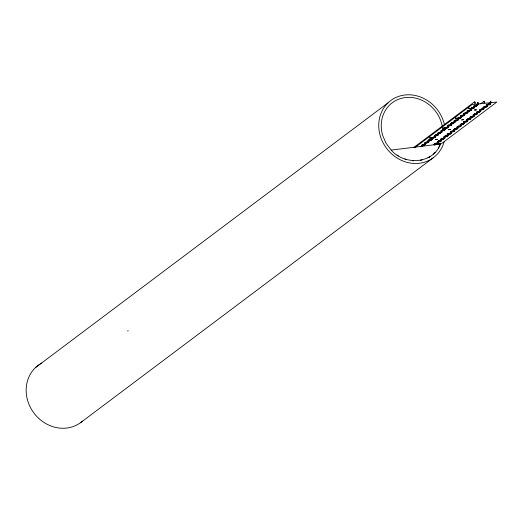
<?xml version="1.0" encoding="UTF-8"?>
<svg xmlns="http://www.w3.org/2000/svg" width="523" height="523" viewBox="0 0 523 523"><rect width="100%" height="100%" fill="white"/><g stroke="black" fill="none" stroke-linecap="round" stroke-linejoin="round"><path stroke-width="0.78" d="M438.477 147.931L440.052 144.845M474.538 101.88L474.766 103.018C473.681 103.508 476.381 103.208 475.152 102.979L475.152 101.978L474.538 101.88L413.785 147.506M483.899 101.37L484.121 102.515C483.043 103.005 485.736 102.704 484.507 102.475L484.514 101.469L483.899 101.37L480.63 103.822M429.658 136.967L429.762 136.725M442.693 127.181L442.765 126.749M433.227 154.115L435.313 152.193M35.335 367.728L387.922 102.933M415.282 147.296L472.112 104.613L496.85 102.057L441.32 143.76M416.733 146.512L416.7 146.715M468.87 107.359L468.902 107.535M421.381 145.453L423.329 144.505M424.643 143.008L425.827 142.263C427.716 141.779 425.055 142.413 425.029 142.857M427.899 140.556L429.082 139.818C430.972 139.327 428.317 139.968 428.291 140.412M431.161 138.111L433.109 137.163M434.417 135.666L436.365 134.712M437.679 133.215L439.627 132.267M440.935 130.77L442.883 129.822M444.19 128.325L446.139 127.37M447.453 125.88L448.636 125.134C450.525 124.644 447.865 125.285 447.838 125.729M450.708 123.428L452.656 122.48M453.971 120.983L455.147 120.238C457.043 119.754 454.382 120.388 454.356 120.833M457.226 118.538L458.41 117.793C460.299 117.302 457.645 117.943 457.618 118.388M460.488 116.086L461.665 115.348C463.555 114.857 460.9 115.498 460.874 115.943M463.744 113.641L465.692 112.693M467 111.196L468.948 110.242M470.262 108.745L471.445 108.006C473.335 107.516 470.674 108.156 470.654 108.601M473.518 106.3L475.466 105.352M421.773 145.309L422.944 144.649M431.547 137.967L432.717 137.307M434.809 135.516L435.973 134.862M438.065 133.071L439.235 132.417M441.327 130.626L442.491 129.966M444.583 128.174L445.753 127.52M451.101 123.284L451.865 122.559M464.136 113.491L465.3 112.837M467.392 111.046L468.562 110.392M475.08 105.496L473.91 106.149M422.97 144.779L421.8 145.433M425.395 142.949L426.199 142.204M429.461 139.759L428.317 140.537M431.573 138.092L432.743 137.438M435.999 134.986L434.835 135.647M439.261 132.541L438.091 133.195M441.347 130.75L442.517 130.096M445.779 127.645L444.609 128.305M449.009 125.075L447.865 125.86M451.127 123.408L452.271 122.624M455.526 120.179L454.382 120.963M458.789 117.734L457.645 118.518M460.9 116.067L462.044 115.282M464.156 113.622L465.326 112.961M468.588 110.516L467.418 111.177M471.818 107.941L470.674 108.725M473.544 106.424L475.106 105.62M420.616 146.747L477.983 103.731L477.8 102.815C476.662 102.541 478.983 102.286 477.996 102.796L478.179 103.711L478.82 103.92L421.983 146.603M423.722 145.211L425.67 144.263M426.984 142.766L428.952 141.942L428.16 142.021M430.239 140.321L432.188 139.366M433.495 137.869L435.443 136.921M436.757 135.424L438.732 134.601L437.941 134.679M440.013 132.979L441.961 132.025M443.275 130.528L444.452 129.789C446.348 129.299 443.687 129.939 443.661 130.384M446.531 128.083L447.714 127.337C449.603 126.854 446.943 127.488 446.923 127.932M449.793 125.638L451.741 124.683M453.049 123.186L454.997 122.238M456.304 120.741L457.488 119.996C459.377 119.512 456.723 120.146 456.697 120.591M459.567 118.296L461.515 117.342M462.822 115.844L464.77 114.897M466.085 113.399L467.261 112.661C469.157 112.17 466.496 112.805 466.47 113.249M469.34 110.954L471.288 110M472.602 108.503L473.779 107.764C475.669 107.274 473.014 107.915 472.988 108.359M475.858 106.058L477.041 105.319C478.931 104.829 476.27 105.469 476.25 105.908M424.114 145.067L425.277 144.407M428.54 141.962L427.369 142.616M430.632 140.171L431.795 139.517M433.887 137.726L435.058 137.065M437.143 135.274L438.313 134.62M440.405 132.829L441.575 132.175M450.179 125.487L451.349 124.834M453.441 123.042L454.206 122.317M459.952 118.146L461.123 117.492M463.215 115.701L464.385 115.04M469.732 110.804L470.903 110.15M425.304 144.538L424.14 145.191M428.566 142.086L427.709 142.583M431.821 139.641L430.651 140.301M435.084 137.196L433.913 137.85M437.169 135.405L438.339 134.744M441.595 132.299L440.431 132.96M444.831 129.724L443.687 130.508M446.949 128.063L448.093 127.279M450.205 125.618L451.375 124.958M457.867 119.937L456.723 120.721M461.149 117.616L459.979 118.276M464.411 115.171L463.241 115.825M467.64 112.595L466.496 113.38M470.922 110.275L469.759 110.935M474.158 107.699L473.014 108.483M476.616 106.006L477.414 105.254M423.748 145.342L425.696 144.387M427.003 142.89L428.952 141.942M430.266 140.445L432.214 139.497M433.521 138L435.469 137.046M436.783 135.549L438.732 134.601M440.039 133.103L441.987 132.156M443.301 130.658L445.25 129.704M446.557 128.207L448.505 127.259M449.813 125.762L451.761 124.814M453.075 123.317L455.023 122.362M456.331 120.865L458.279 119.917M459.593 118.42L461.541 117.472M462.848 115.975L464.797 115.021M466.111 113.524L468.059 112.576M469.366 111.079L471.315 110.131M472.622 108.634L474.57 107.679M475.884 106.182L477.832 105.234M434.077 144.139L436.025 143.191M437.339 141.694L439.313 140.87L438.516 140.955M440.595 139.249L442.543 138.294M443.857 136.797L445.034 136.058C446.923 135.568 444.269 136.209 444.243 136.653M447.113 134.352L448.296 133.613C450.185 133.123 447.525 133.764 447.505 134.208M450.368 131.907L452.317 130.953M453.631 129.456L455.579 128.508M456.886 127.011L458.07 126.272C459.959 125.782 457.305 126.422 457.279 126.867M460.148 124.566L462.097 123.611M463.404 122.121L465.352 121.166M466.666 119.669L467.843 118.93C469.739 118.44 467.078 119.081 467.052 119.525M469.922 117.224L471.87 116.269M473.184 114.779L474.361 114.034C476.257 113.55 473.544 114.151 473.57 114.629M476.44 112.327L477.623 111.589C479.513 111.098 476.852 111.739 476.832 112.184M479.696 109.882L481.644 108.928M482.958 107.437L484.906 106.483M486.213 104.986L488.162 104.038M434.469 143.995L435.639 143.341M438.895 140.89L437.725 141.55M440.987 139.098L442.157 138.445M450.761 131.757L451.931 131.103M454.023 129.312L455.187 128.658M460.534 124.415L461.704 123.761M463.796 121.97L464.561 121.251M470.314 117.074L471.478 116.42M480.088 109.732L481.258 109.078M483.344 107.287L484.514 106.633M487.776 104.182L486.606 104.842M435.666 143.465L434.495 144.119M437.365 141.825L438.921 141.02M442.177 138.569L441.013 139.229M445.413 136L444.269 136.778M448.669 133.548L447.531 134.333M450.787 131.888L451.957 131.227M455.213 128.782L454.042 129.436M458.449 126.206L457.305 126.991M460.56 124.546L461.731 123.886M468.222 118.865L467.078 119.649M470.34 117.204L471.504 116.544M474.74 113.975L473.596 114.759M477.996 111.523L476.852 112.308M480.114 109.863L481.284 109.202M483.37 107.418L484.54 106.757M486.972 104.933L487.796 104.312M433.966 144.943L490.679 102.423L490.496 101.508C489.358 101.227 491.679 100.972 490.692 101.482L490.875 102.403L491.515 102.613L434.678 145.296M436.81 143.753L437.973 143.099M441.235 140.648L440.065 141.308M443.327 138.857L444.491 138.203M446.583 136.411L447.753 135.758M449.839 133.966L451.009 133.306M453.101 131.515L454.271 130.861M456.357 129.07L457.527 128.416M459.619 126.625L460.783 125.965M462.875 124.173L464.045 123.52M466.137 121.728L466.902 121.009M469.393 119.283L470.563 118.623M472.648 116.832L473.818 116.178M475.91 114.387L477.081 113.733M479.166 111.942L480.336 111.281M482.428 109.49L483.592 108.836M485.684 107.045L486.854 106.391M490.11 103.94L488.946 104.6M437.999 143.224L436.829 143.877M440.431 141.4L441.262 140.779M444.517 138.327L443.347 138.987M446.609 136.536L447.78 135.882M451.035 133.437L449.865 134.091M454.291 130.985L453.127 131.646M456.383 129.201L457.553 128.54M460.809 126.095L459.645 126.749M464.071 123.644L462.901 124.304M466.156 121.859L467.3 121.075M469.419 119.407L470.589 118.754M473.845 116.302L472.674 116.962M477.1 113.857L475.937 114.517M479.192 112.066L480.362 111.412M483.618 108.961L482.454 109.621M486.88 106.515L485.71 107.176M488.554 104.744L489.371 104.79L490.136 104.07M436.417 143.897L437.235 143.943L438.366 142.949M439.673 141.452L440.49 141.498L441.621 140.504L440.922 140.811M442.935 139.007L443.752 139.053L444.883 138.052L444.177 138.366M446.191 136.555L447.008 136.601L448.139 135.607M449.453 134.11L450.27 134.156L451.401 133.162M452.709 131.665L453.526 131.711L454.657 130.711M455.971 129.22L456.788 129.259L457.919 128.266M459.227 126.769L460.044 126.814L461.175 125.821M462.482 124.324L463.3 124.369L464.437 123.369L463.731 123.683M465.745 121.879L466.562 121.918L467.693 120.924M469 119.427L469.817 119.473L470.948 118.479L470.242 118.786M472.262 116.982L473.08 117.028L474.211 116.034M475.518 114.537L476.335 114.576L477.466 113.583L476.76 113.89M478.78 112.085L479.598 112.131L480.729 111.138M482.036 109.64L482.853 109.686L483.984 108.692L483.278 109M485.298 107.195L486.115 107.241L487.246 106.241L486.54 106.555M489.371 104.79C493.248 103.116 487.09 104.162 490.528 103.92M438.346 144.498L440.274 143.041L440.458 143.969L391.184 150.088L386.026 143.197L382.646 135.346A32.975 29.51 53.1 0 1 404.606 97.657A32.975 29.51 53.1 0 1 442.327 126.658M428.631 157.554L429.932 156.573L427.938 157.835M80.516 422.695L433.103 157.907M455.801 117.348L455.795 116.962M475.636 109.562L474.832 109.601M420.1 160.365L422.309 159.894M488.887 103.286L489.293 103.247M477.1 105.417L477.44 105.378M486.24 105.116L486.946 104.803M486.475 106.45L487.266 106.372M471.504 108.104L471.844 108.071M473.845 107.862L474.184 107.83M470.288 108.876L470.994 108.562M482.984 107.561L483.749 107.352M483.219 108.895L484.01 108.817M467.026 111.321L467.732 111.013M479.722 110.007L480.487 109.797M480.755 111.262L479.937 111.216M467.327 112.759L467.667 112.72M477.682 111.687L478.022 111.654M463.77 113.766L464.535 113.556M476.466 112.458L477.172 112.144M476.701 113.792L477.492 113.713M461.731 115.446L462.07 115.413M474.426 114.132L474.766 114.099M460.508 116.217L461.279 116.008M473.204 114.903L473.91 114.596M473.446 116.237L474.237 116.158M458.468 117.891L458.808 117.858M457.252 118.662L457.958 118.355M469.948 117.348L470.713 117.139M470.184 118.688L470.975 118.603M455.213 120.342L455.553 120.303M457.547 120.1L457.893 120.061M467.908 119.028L468.248 118.996M453.997 121.107L454.703 120.8M466.686 119.8L467.392 119.486M466.928 121.133L467.719 121.055M453.461 123.167L454.605 122.382M463.823 122.101L464.967 121.316M450.734 123.559L451.499 123.35M463.43 122.245L464.136 121.937M463.666 123.578L464.457 123.5M448.695 125.232L449.035 125.2M447.479 126.004L448.185 125.697M460.175 124.69L460.94 124.481M461.201 125.945L460.384 125.899M447.773 127.442L448.113 127.403M458.128 126.37L458.475 126.337M444.217 128.449L444.923 128.142M456.912 127.141L457.618 126.828M457.939 128.397L457.128 128.351M444.517 129.887L444.857 129.854M440.961 130.9L441.726 130.691M453.657 129.586L454.363 129.279M453.892 130.92L454.683 130.842M437.699 133.345L438.405 133.038M450.395 132.031L451.166 131.822M450.636 133.372L451.427 133.287M448.355 133.711L448.695 133.679M434.443 135.79L435.149 135.483M447.139 134.483L447.845 134.169M447.348 135.692L448.165 135.738M445.099 136.157L445.439 136.124M431.187 138.242L431.952 138.033M443.877 136.928L444.583 136.621M444.119 138.262L444.91 138.183M429.141 139.916L429.481 139.883M427.925 140.687L428.631 140.38M440.621 139.373L441.327 139.066M440.856 140.713L441.647 140.628M425.885 142.367L426.225 142.328M424.669 143.132L425.376 142.825M437.574 143.034L438.392 143.08M421.407 145.584L422.113 145.27M434.103 144.27L434.809 143.962M127.494 330.948L128.292 330.869M440.458 143.969C433.188 164.176 404.201 165.575 391.184 150.088M412.327 160.633L413.686 160.809M404.815 158.979L406.312 159.423M397.049 154.965L398.363 155.847M444.151 141.746A35.656 31.91 53.1 0 1 392.531 154.677A35.656 31.91 53.1 0 1 393.538 98.703A35.656 31.91 53.1 0 1 444.458 124.794M82.392 421.205A35.656 31.91 53.1 0 1 33.126 411.954A35.656 31.91 53.1 0 1 41.807 363.021M429.546 138.033L431.318 137.797L429.546 138.033M442.582 128.246L444.354 128.004L442.582 128.246M435.561 139.523L437.333 139.281L435.561 139.523M455.618 118.46L457.383 118.165L455.618 118.46M448.59 129.737L450.362 129.443L448.59 129.737M468.647 108.666L470.419 108.379L468.647 108.666M461.626 119.944L463.398 119.656L461.626 119.944M474.662 110.157L476.427 109.869L474.662 110.157"/></g></svg>
